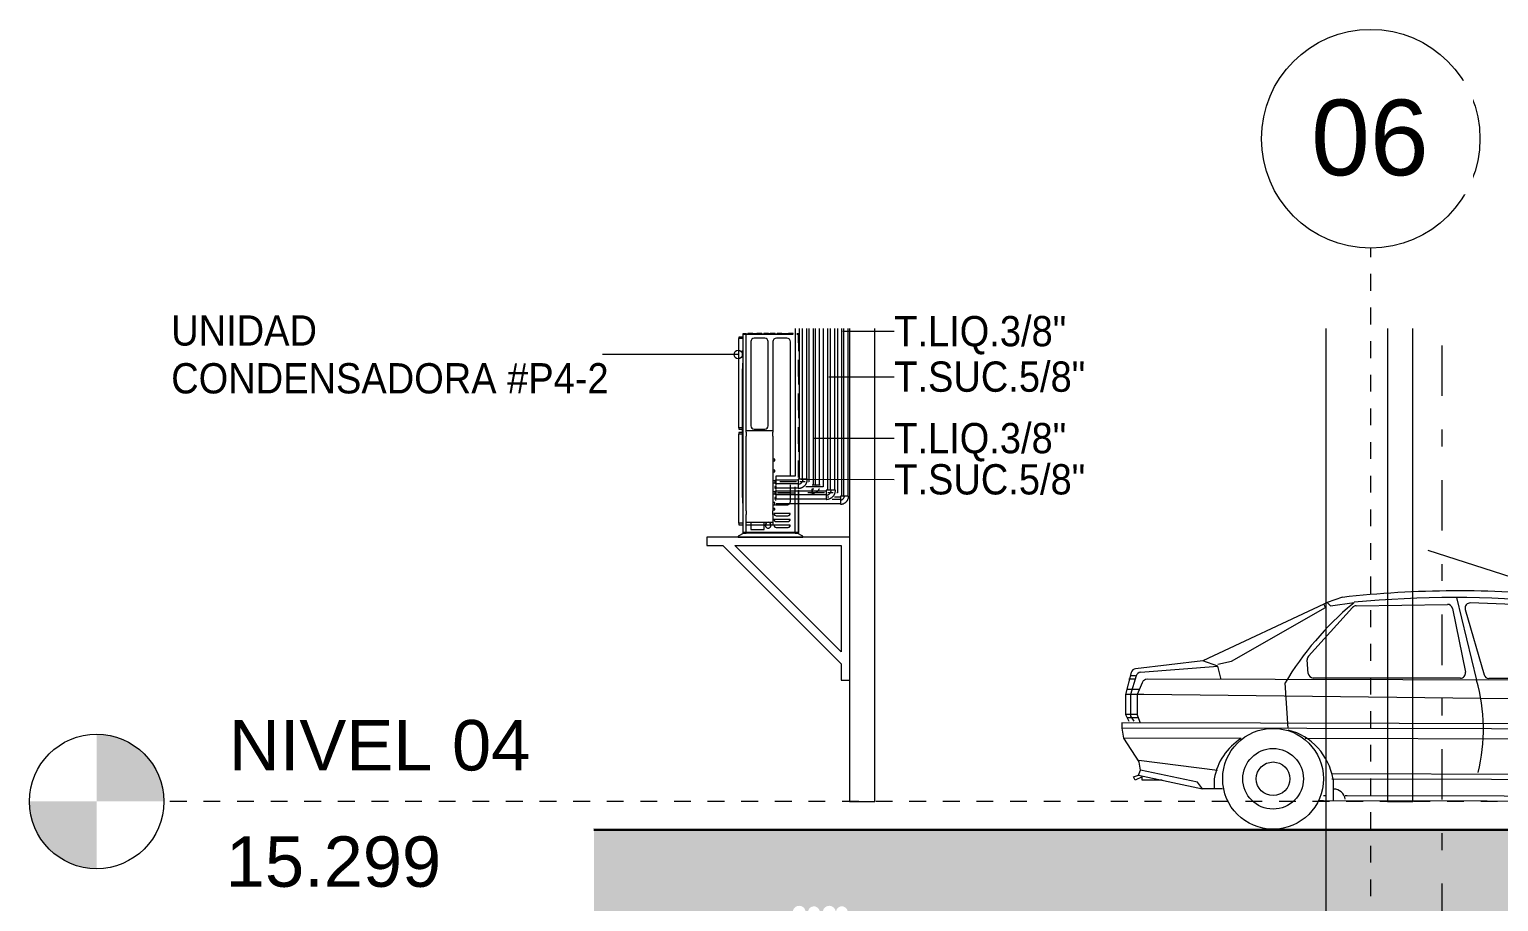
# Model space of a CAD drawing. Header units: metres. Extents: x 63 to 378, y -27 to 78.
# Drawn here: x 332.41 to 341.15, y 14.7 to 19.89 of the extents above; entities that cross this region are included whole.
import ezdxf

# ---------------------------------------------------------------- set-up
doc = ezdxf.new("R2010")
doc.units = ezdxf.units.M
for name, pattern in [('Centre', [0.03175, 0.00635, -0.004763, 0.015875, -0.004763]), ('Grid Line', [0.022225, 0.0127, -0.003175, 0.003175, -0.003175]), ('HIDDEN JT', [0.0016, 0.001, -0.0006]), ('IMPORT-CENTER _5_', [0.7, 0.3, -0.2, 0, -0.2])]:
    doc.linetypes.add(name, pattern=pattern)
for name, color, linetype, lineweight in [('A-DETL', 7, 'HIDDEN JT', 9), ('A-FLOR-LEVL', 7, 'Continuous', 9), ('A-GENM', 7, 'Continuous', 18), ('A-WALL', 7, 'Continuous', 9), ('M-EQPM', 7, 'Continuous', 18), ('M-EQPM-IDEN', 7, 'Continuous', 9), ('P-PIPE', 7, 'Continuous', 18), ('P-PIPE-IDEN', 7, 'Continuous', 9), ('S-GRID', 7, 'Continuous', 9), ('S-GRID-IDEN', 7, 'Continuous', 9)]:
    doc.layers.add(name, color=color, linetype=linetype, lineweight=lineweight)
for name, color, linetype, lineweight, true_color in [('AREA PARQUEO', 7, 'Continuous', 9, 0xcccccc), ('EJE-ESTRUCTURA', 7, 'IMPORT-CENTER _5_', 9, 0xcccccc), ('Estructura', 7, 'Continuous', 35, 0xff7fff), ('ET 3-SECRAMPA - 24 04 24_dwg', 7, 'Continuous', 9, 0x767676), ('F-1', 7, 'Continuous', 9, 0xcccccc), ('HACHTCOLUMNA', 7, 'Continuous', 9, 0x999999)]:
    doc.layers.add(name, color=color, linetype=linetype, lineweight=lineweight, true_color=true_color)
doc.styles.add('Arial_1', font='arial.ttf', dxfattribs={"height": 0.3})
doc.styles.add('Arial_2', font='arial.ttf', dxfattribs={"height": 0.45})
doc.styles.add('SansSerif', font='SANSS__.TTF', dxfattribs={"width": 0.9, "height": 0.18})

# ---------------------------------------------------------------- blocks, each defined once
blk = doc.blocks.new('PIE AMIGO - PIE AMIGO-V489-SEC 12')
at = {"layer": 'A-GENM', "color": 253, "true_color": 0xaaaaaa}
for p, q in [((8.8227, 16.8708), (7.9727, 16.8708)), ((7.9727, 16.8708), (7.9727, 16.8208)), ((7.9727, 16.8208), (8.0692, 16.8208)), ((8.0692, 16.8208), (8.7727, 16.1173)), ((8.7727, 16.188), (8.1399, 16.8208)), ((8.1399, 16.8208), (8.7727, 16.8208)), ((8.7727, 16.8208), (8.7727, 16.188)), ((8.7727, 16.1173), (8.7727, 16.0208)), ((8.7727, 16.0208), (8.8227, 16.0208))]:
    blk.add_line(p, q, dxfattribs=at)
blk = doc.blocks.new('Transition - Generic - REFRIGERACION SPLIT-2306440-SEC 12')
at = {"layer": 'P-PIPE', "color": 11, "true_color": 0xff8080}
for p, q in [((8.3814, 17.1731), (8.3782, 17.1715)), ((8.3782, 17.1715), (8.3782, 17.1667)), ((8.3782, 17.1667), (8.3782, 17.162)), ((8.3782, 17.162), (8.3814, 17.1604))]:
    blk.add_line(p, q, dxfattribs=at)
blk = doc.blocks.new('Transition - Generic - REFRIGERACION SPLIT-V491-SEC 12')
at = {"layer": 'P-PIPE', "color": 1, "true_color": 0xff0000}
for p, q in [((8.3829, 17.2087), (8.3782, 17.2071)), ((8.3782, 17.2071), (8.3782, 17.1992)), ((8.3782, 17.1992), (8.3782, 17.1913)), ((8.3782, 17.1913), (8.3829, 17.1897))]:
    blk.add_line(p, q, dxfattribs=at)
blk = doc.blocks.new('USA_FJM_ODU_UB2_5ROOM_Ver_1_1 _048- 4TR_-JXH48J-AJ048 - 47000 BTU_ 208-230V_ AJ048BXJ5CH_AA-V490-SEC 12')
at = {"layer": 'A-DETL'}
for p, q in [((8.5179, 18.0799), (8.5081, 18.0799)), ((8.5179, 18.0773), (8.5081, 18.0773)), ((8.5081, 18.0773), (8.5179, 18.0773)), ((8.5179, 18.0799), (8.5153, 18.0799)), ((8.5179, 18.0773), (8.5179, 18.0799)), ((8.5179, 17.2254), (8.5179, 18.0773)), ((8.5179, 18.0773), (8.5179, 17.2254)), ((8.5179, 17.2254), (8.5179, 18.0773)), ((8.1847, 17.9811), (8.1847, 17.981)), ((8.3782, 17.3338), (8.3782, 17.334)), ((8.3782, 17.3245), (8.3782, 17.3246)), ((8.3782, 17.2688), (8.3782, 17.269)), ((8.3782, 17.2595), (8.3782, 17.2596)), ((8.4706, 17.0823), (8.4706, 17.2341)), ((8.4988, 17.07), (8.4988, 17.2243)), ((8.4988, 17.07), (8.4988, 17.2243)), ((8.5179, 17.07), (8.5179, 17.1507)), ((8.5179, 17.1507), (8.5179, 17.07)), ((8.5179, 17.07), (8.5179, 17.1507)), ((8.3782, 17.0759), (8.3782, 17.0761)), ((8.3782, 17.0634), (8.3782, 17.0637)), ((8.3782, 17.0398), (8.3782, 17.0399)), ((8.3782, 17.0335), (8.3782, 17.0336))]:
    blk.add_line(p, q, dxfattribs=at)
blk.add_arc((8.4504, 17.0823), 0.0202, 322.31556, 0, dxfattribs=at)
at = {"layer": 'M-EQPM'}
for p, q in [((8.1877, 18.0606), (8.1637, 18.0606)), ((8.1637, 18.0606), (8.1637, 18.052)), ((8.1637, 17.521), (8.1637, 18.052)), ((8.1877, 18.052), (8.1637, 18.052)), ((8.1877, 18.0799), (8.1877, 18.0773)), ((8.1902, 18.0799), (8.1877, 18.0799)), ((8.2067, 18.0799), (8.1877, 18.0799)), ((8.1877, 18.0773), (8.1877, 16.8977)), ((8.2067, 18.0773), (8.1877, 18.0773)), ((8.1877, 18.0773), (8.1877, 16.8977)), ((8.1877, 18.0773), (8.2067, 18.0773)), ((8.1877, 18.0773), (8.1877, 16.8977)), ((8.2067, 18.0799), (8.4881, 18.0799)), ((8.2067, 17.5018), (8.2067, 18.0773)), ((8.4881, 18.0773), (8.2067, 18.0773)), ((8.2067, 18.0773), (8.4881, 18.0773)), ((8.2067, 17.5018), (8.2067, 18.0773)), ((8.2174, 18.0822), (8.2174, 18.0799)), ((8.218, 18.0822), (8.2174, 18.0822)), ((8.247, 18.0822), (8.2174, 18.0822)), ((8.2349, 18.0329), (8.2349, 17.5322)), ((8.247, 18.0822), (8.2702, 18.0822)), ((8.3185, 18.0531), (8.2551, 18.0531)), ((8.2998, 18.0822), (8.2702, 18.0822)), ((8.2998, 18.0822), (8.2993, 18.0822)), ((8.2998, 18.0799), (8.2998, 18.0822)), ((8.3119, 18.0822), (8.3119, 18.0799)), ((8.3125, 18.0822), (8.3119, 18.0822)), ((8.3401, 18.0822), (8.3119, 18.0822)), ((8.3388, 17.5322), (8.3388, 18.0329)), ((8.3401, 18.0822), (8.3512, 18.0822)), ((8.3794, 18.0822), (8.3512, 18.0822)), ((8.3668, 18.0329), (8.3668, 17.5016)), ((8.3794, 18.0822), (8.3789, 18.0822)), ((8.3794, 18.0799), (8.3794, 18.0822)), ((8.4503, 18.0531), (8.387, 18.0531)), ((8.3922, 18.0822), (8.3922, 18.0799)), ((8.3927, 18.0822), (8.3922, 18.0822)), ((8.4204, 18.0822), (8.3922, 18.0822)), ((8.4204, 18.0822), (8.459, 18.0822)), ((8.4874, 18.0822), (8.459, 18.0822)), ((8.4706, 17.2341), (8.4706, 18.0328)), ((8.4874, 18.0822), (8.4868, 18.0822)), ((8.4874, 18.0799), (8.4874, 18.0822)), ((8.1877, 17.9811), (8.1847, 17.9811)), ((8.1847, 17.9811), (8.1847, 17.9782)), ((8.1877, 17.9808), (8.1847, 17.9808)), ((8.1877, 17.9808), (8.1847, 17.9808)), ((8.1847, 17.9808), (8.1847, 17.9801)), ((8.1847, 17.9808), (8.1847, 17.9805)), ((8.1877, 17.9803), (8.1847, 17.9803)), ((8.1847, 17.9704), (8.1847, 17.9801)), ((8.1847, 17.9801), (8.1847, 17.9751)), ((8.1877, 17.9801), (8.1847, 17.9801)), ((8.1847, 17.9782), (8.1847, 17.9707)), ((8.1877, 17.9782), (8.1847, 17.9782)), ((8.1847, 17.9751), (8.1847, 17.9705)), ((8.1847, 17.9727), (8.1847, 17.974)), ((8.1847, 17.9705), (8.1847, 17.974)), ((8.1847, 17.9704), (8.1847, 17.9727)), ((8.1877, 17.9705), (8.1847, 17.9705)), ((8.1877, 17.9705), (8.1847, 17.9705)), ((8.1847, 17.9672), (8.1847, 17.9704)), ((8.1847, 17.9572), (8.1847, 17.9672)), ((8.1877, 17.9672), (8.1847, 17.9672)), ((8.1847, 17.956), (8.1847, 17.9574)), ((8.1847, 17.9501), (8.1847, 17.9572)), ((8.1847, 17.9572), (8.1847, 17.9509)), ((8.1847, 17.9572), (8.1847, 17.9509)), ((8.1847, 17.9509), (8.1847, 17.9493)), ((8.1877, 17.9509), (8.1847, 17.9509)), ((8.1847, 17.9503), (8.1847, 17.9495)), ((8.1847, 17.9503), (8.1847, 17.9495)), ((8.1877, 17.9501), (8.1847, 17.9501)), ((8.1847, 17.9495), (8.1877, 17.9495)), ((8.1847, 17.9495), (8.1877, 17.9495)), ((8.1847, 17.9493), (8.1877, 17.9493)), ((8.1877, 17.9042), (8.1851, 17.9042)), ((8.1851, 17.9042), (8.1851, 17.9035)), ((8.1851, 17.9042), (8.1851, 17.8705)), ((8.1851, 17.1071), (8.1851, 17.8705)), ((8.1637, 17.521), (8.1637, 17.5125)), ((8.1851, 17.521), (8.1637, 17.521)), ((8.1637, 17.5125), (8.1851, 17.5125)), ((8.1851, 17.4923), (8.1637, 17.4923)), ((8.1637, 17.4923), (8.1637, 17.4838)), ((8.2067, 17.4953), (8.2067, 17.5018)), ((8.3668, 17.5018), (8.2067, 17.5018)), ((8.2067, 17.4953), (8.2067, 17.47)), ((8.2551, 17.512), (8.3185, 17.512)), ((8.3668, 17.5018), (8.3668, 17.4953)), ((8.3668, 17.47), (8.3668, 17.4953)), ((8.1637, 16.9528), (8.1637, 17.4838)), ((8.1851, 17.4838), (8.1637, 17.4838)), ((8.2067, 17.0275), (8.2067, 17.47)), ((8.3668, 17.47), (8.3668, 17.0275)), ((8.3782, 17.334), (8.3668, 17.334)), ((8.3668, 17.3245), (8.3782, 17.3245)), ((8.3782, 17.3292), (8.3782, 17.334)), ((8.3782, 17.3245), (8.3782, 17.3292)), ((8.3782, 17.269), (8.3668, 17.269)), ((8.3668, 17.2595), (8.3782, 17.2595)), ((8.3782, 17.2642), (8.3782, 17.269)), ((8.3782, 17.2595), (8.3782, 17.2642)), ((8.3782, 17.2056), (8.3668, 17.2056)), ((8.3668, 17.1929), (8.3782, 17.1929)), ((8.3782, 17.1402), (8.3668, 17.1402)), ((8.1851, 17.1071), (8.1851, 17.0734)), ((8.1851, 17.0741), (8.1851, 17.0734)), ((8.1851, 17.0734), (8.1877, 17.0734)), ((8.3668, 17.1275), (8.3782, 17.1275)), ((8.3782, 17.0761), (8.3668, 17.0761)), ((8.3668, 17.0634), (8.3782, 17.0634)), ((8.3782, 17.0698), (8.3782, 17.0761)), ((8.3782, 17.0634), (8.3782, 17.0698)), ((8.387, 17.0621), (8.4504, 17.0621)), ((8.4988, 16.8977), (8.4988, 17.07)), ((8.4988, 16.8977), (8.4988, 17.07)), ((8.5179, 16.8977), (8.5179, 17.07)), ((8.5179, 17.07), (8.5179, 16.8977)), ((8.5179, 16.8977), (8.5179, 17.07)), ((8.2067, 17.0275), (8.2067, 17.0053)), ((8.2067, 16.9601), (8.2067, 17.0053)), ((8.3782, 17.0399), (8.3668, 17.0399)), ((8.3668, 17.0335), (8.3782, 17.0335)), ((8.3668, 17.0053), (8.3668, 17.0275)), ((8.3668, 17.0053), (8.3668, 16.9601)), ((8.4696, 17.0114), (8.373, 17.0114)), ((8.4696, 16.9764), (8.373, 16.9764)), ((8.3782, 17.0367), (8.3782, 17.0399)), ((8.3782, 17.0335), (8.3782, 17.0367)), ((8.3863, 16.9981), (8.4563, 16.9981)), ((8.3863, 16.9631), (8.4563, 16.9631)), ((8.1942, 16.8951), (8.1604, 16.8772)), ((8.1604, 16.8772), (8.1604, 16.8708)), ((8.1637, 16.9528), (8.1637, 16.9443)), ((8.1877, 16.9528), (8.1637, 16.9528)), ((8.1637, 16.9443), (8.1877, 16.9443)), ((8.1877, 16.8977), (8.2067, 16.8977)), ((8.1877, 16.8977), (8.1877, 16.8951)), ((8.2067, 16.8977), (8.1877, 16.8977)), ((8.1877, 16.8951), (8.2067, 16.8951)), ((8.1877, 16.8951), (8.1902, 16.8951)), ((8.2067, 16.9414), (8.2067, 16.9601)), ((8.2067, 16.9601), (8.3668, 16.9601)), ((8.2067, 16.8977), (8.2067, 16.9414)), ((8.2067, 16.8977), (8.2067, 16.9414)), ((8.3668, 16.9414), (8.2067, 16.9414)), ((8.2067, 16.8977), (8.4988, 16.8977)), ((8.4988, 16.8977), (8.2067, 16.8977)), ((8.4988, 16.8951), (8.2067, 16.8951)), ((8.2349, 16.9601), (8.2349, 16.9153)), ((8.2349, 16.9153), (8.315, 16.9153)), ((8.315, 16.9153), (8.315, 16.9601)), ((8.3668, 16.9601), (8.3668, 16.9414)), ((8.4696, 16.9414), (8.373, 16.9414)), ((8.3863, 16.9281), (8.4563, 16.9281)), ((8.4988, 16.8977), (8.5179, 16.8977)), ((8.5179, 16.8977), (8.4988, 16.8977)), ((8.4988, 16.8951), (8.5179, 16.8951)), ((8.5451, 16.8772), (8.5114, 16.8951)), ((8.5153, 16.8951), (8.5179, 16.8951)), ((8.5179, 16.8951), (8.5179, 16.8977)), ((8.5451, 16.8708), (8.5451, 16.8772)), ((8.1604, 16.8708), (8.5451, 16.8708))]:
    blk.add_line(p, q, dxfattribs=at)
for centre, radius, start, end in [((8.2551, 18.0329), 0.0202, 90, 180), ((8.3185, 18.0329), 0.0202, 0, 90), ((8.387, 18.0329), 0.0202, 90, 180), ((8.4503, 18.0328), 0.0204, 0, 90), ((8.2551, 17.5322), 0.0202, 180, 270), ((8.3185, 17.5322), 0.0202, 270, 0), ((8.387, 17.0823), 0.0202, 180, 198.64713), ((8.387, 17.0823), 0.0202, 243.34101, 270), ((8.4504, 17.0823), 0.0202, 270, 322.17465), ((8.3863, 17.0114), 0.0133, 179.99507, 270), ((8.3863, 16.9764), 0.0133, 179.99507, 270), ((8.3863, 17.0114), 0.0133, 192.85291, 244.2843), ((8.3863, 16.9764), 0.0133, 192.85291, 244.2843), ((8.4563, 17.0114), 0.0133, 270, 359.98823), ((8.4563, 17.0114), 0.0133, 270, 299.99608), ((8.4563, 16.9764), 0.0133, 270, 359.98823), ((8.4563, 16.9764), 0.0133, 284.99804, 344.9902), ((8.4563, 17.0114), 0.0133, 329.99216, 359.98823), ((8.338, 16.9414), 0.0173, 0, 180), ((8.338, 16.9414), 0.0173, 180, 0), ((8.338, 16.9414), 0.0173, 180, 220.29854), ((8.338, 16.9414), 0.0173, 255, 315), ((8.338, 16.9414), 0.0173, 330, 0), ((8.3863, 16.9414), 0.0133, 179.99507, 270), ((8.3863, 16.9414), 0.0133, 179.99507, 231.42646), ((8.3863, 16.9414), 0.0133, 237.26562, 257.14215), ((8.4563, 16.9414), 0.0133, 270, 359.98823), ((8.4563, 16.9414), 0.0133, 284.99804, 344.9902)]:
    blk.add_arc(centre, radius, start, end, dxfattribs=at)
blk = doc.blocks.new('ET 3-SECRAMPA - 24 04 24_dwg_R21-2120328-SEC 12')
at = {"layer": 'F-1', "color": 7, "true_color": 0xeeeeee}
for p, q in [((13.0754, 12.6215), (12.2659, 12.8833)), ((12.4353, 12.6029), (12.5543, 12.1126)), ((11.5533, 12.2544), (11.8165, 12.5446)), ((11.8382, 12.5544), (12.3803, 12.5626)), ((12.4102, 12.5385), (12.487, 12.1588)), ((12.4867, 12.533), (12.5981, 12.1442)), ((13.0151, 12.552), (12.5167, 12.5712)), ((13.3534, 12.2793), (13.0331, 12.5451)), ((13.2145, 12.2726), (13.0901, 12.1234)), ((13.2192, 12.2782), (13.1223, 12.1233)), ((13.1425, 12.1233), (13.2253, 12.257)), ((13.233, 12.2694), (13.2274, 12.2607)), ((13.3271, 12.09), (13.3833, 12.2665)), ((13.3704, 12.2756), (13.3546, 12.2809)), ((13.4304, 12.2155), (13.3967, 12.2434)), ((13.7046, 12.2601), (13.4946, 12.2506)), ((10.4991, 12.1574), (10.4641, 12.0272)), ((11.0343, 12.1159), (11.0144, 12.196)), ((11.5521, 12.1523), (11.5456, 12.2319)), ((13.4333, 12.2122), (13.4272, 12.2171)), ((13.4444, 12.1507), (13.4444, 12.1888)), ((10.5243, 12.117), (10.4843, 12.1171)), ((10.5243, 12.137), (10.4943, 12.1371)), ((13.2943, 12.111), (10.5928, 12.1169)), ((11.4336, 11.8251), (11.4142, 12.0951)), ((12.4575, 12.1228), (11.5819, 12.1247)), ((10.5441, 12.057), (10.4741, 12.0571)), ((10.5537, 11.857), (10.5338, 11.907)), ((14.6539, 11.9581), (14.6636, 11.8181)), ((10.5438, 11.887), (10.4738, 11.8871)), ((11.1535, 11.7657), (10.4535, 11.7672)), ((13.6835, 11.7602), (11.5335, 11.7648)), ((14.8435, 11.7577), (14.1935, 11.7591)), ((14.818, 11.6977), (14.2434, 11.699)), ((14.8201, 11.6582), (14.8334, 11.6977)), ((13.5131, 11.5505), (11.6931, 11.5545)), ((11.0429, 11.4659), (10.9929, 11.466)), ((14.3689, 11.4822), (14.563, 11.5083)), ((11.6528, 11.4246), (11.6428, 11.4246)), ((14.2928, 11.4389), (14.2328, 11.439)), ((14.3428, 11.4188), (14.3428, 11.4526))]:
    blk.add_line(p, q, dxfattribs=at)
at = {"layer": 'F-1', "color": 7, "true_color": 0xeeeeee, "flags": 128}
for points in [[(11.7553, 12.6044), (11.6653, 12.5746), (11.6852, 12.5545), (11.8253, 12.5742), (11.8152, 12.5642)], [(13.7645, 12.24), (13.1353, 12.5714), (13.0654, 12.6215)], [(11.6653, 12.5746), (11.6452, 12.5646), (10.9245, 12.2262), (10.5246, 12.1794)], [(11.0145, 12.206), (11.0945, 12.2258), (11.6552, 12.5446), (11.6452, 12.5646)], [(13.0332, 12.5703), (13.5145, 12.2205), (13.6145, 12.2303)], [(13.5345, 12.2205), (13.0852, 12.5515), (13.1353, 12.5714)], [(13.3042, 12.101), (13.3546, 12.2809), (13.3446, 12.2809), (13.2943, 12.121), (12.6269, 12.1225)], [(13.3893, 12.2566), (13.4244, 12.1507), (13.4143, 12.1208), (13.343, 12.0893)], [(13.7145, 12.2301), (13.7146, 12.2801), (13.7046, 12.2801), (13.7045, 12.2401)], [(10.5546, 12.1586), (11.0144, 12.196), (10.9245, 12.2262)], [(14.7301, 12.0428), (13.7745, 12.24), (13.6145, 12.2303), (13.7244, 12.1801), (14.6889, 12.0221)], [(13.8245, 12.2299), (13.7745, 12.2), (14.7241, 12.0479), (14.8136, 11.8177), (14.8037, 11.8478), (14.1337, 11.8492)], [(10.5659, 12.1004), (10.5642, 12.0969), (10.5341, 12.027), (10.5338, 11.907), (10.4638, 11.9072), (10.4837, 11.8671)], [(10.5284, 12.1376), (10.4941, 12.0271), (10.4938, 11.8971), (10.5137, 11.8671)], [(13.3097, 12.0956), (13.3042, 12.101), (13.2943, 12.121), (13.2843, 12.121)], [(14.704, 12.008), (13.5443, 12.1105), (13.3843, 12.1108)], [(14.754, 11.9779), (10.5741, 12.0269), (10.5341, 12.027), (10.4641, 12.0272), (10.4638, 11.9072)], [(14.714, 11.9924), (14.714, 11.9779), (14.7437, 11.8479)], [(13.7437, 11.85), (10.4437, 11.8572), (10.4436, 11.8272)], [(13.7436, 11.8201), (10.4436, 11.8272), (10.4535, 11.7672), (10.5432, 11.627)], [(14.1236, 11.8192), (14.8736, 11.8176), (14.8736, 11.7976), (14.8736, 11.7876)], [(14.8735, 11.7576), (14.8535, 11.7576), (14.8476, 11.7227)], [(10.683, 11.5167), (10.563, 11.5169), (10.563, 11.5369), (10.523, 11.517), (10.513, 11.5371), (10.543, 11.547), (10.5531, 11.577), (10.5432, 11.637), (11.0131, 11.576)], [(14.613, 11.5082), (14.743, 11.5079), (14.7728, 11.4178), (14.6128, 11.4182), (14.2928, 11.4189), (14.293, 11.5189), (14.6431, 11.5481), (14.7332, 11.6379), (14.7916, 11.6378)], [(14.7932, 11.6378), (14.7932, 11.6078), (14.743, 11.5079)], [(10.543, 11.547), (10.9229, 11.4662), (10.893, 11.5062), (10.5531, 11.577)], [(10.993, 11.526), (10.9929, 11.466), (10.9229, 11.4662)], [(11.693, 11.5245), (13.593, 11.5204), (13.5927, 11.3904), (11.6427, 11.3946), (11.6127, 11.3947)], [(11.7027, 11.3945), (11.7028, 11.4245), (11.703, 11.5245)], [(14.613, 11.5382), (14.613, 11.5082), (14.6128, 11.4182)], [(13.6528, 11.4202), (11.7828, 11.4243), (11.7728, 11.4243)]]:
    blk.add_lwpolyline(points, dxfattribs=at)
at = {"layer": 'F-1', "color": 7, "true_color": 0xeeeeee}
for centre, radius in [((11.343, 11.5253), 0.3), ((13.943, 11.5196), 0.3), ((11.343, 11.5253), 0.1803), ((13.943, 11.5196), 0.1803), ((11.343, 11.5253), 0.1), ((13.943, 11.5196), 0.1)]:
    blk.add_circle(centre, radius, dxfattribs=at)
for centre, radius, start, end in [((12.449, 6.3809), 6.262, 84.2596, 96.36008), ((12.421, 5.9746), 6.6283, 84.83007, 95.15763), ((12.9886, 11.1553), 1.8336, 129.7871, 149.16467), ((11.8387, 12.5244), 0.03, 90.86355, 137.78663), ((12.3808, 12.5326), 0.03, 11.43592, 90.86355), ((12.5155, 12.5412), 0.03, 87.79322, 195.98921), ((13.0139, 12.522), 0.03, 50.31612, 87.79322), ((13.0155, 12.5461), 0.03, 53.99365, 84.83007), ((13.0155, 12.5461), 0.03, 74.66121, 84.83007), ((11.5755, 12.2343), 0.03, 137.78663, 184.63943), ((13.2261, 12.2738), 0.00817, 323.24777, 147.70378), ((13.1998, 12.2728), 0.03, 328.2256, 336.32496), ((13.1998, 12.2728), 0.03, 16.16639, 17.00669), ((13.3608, 12.2472), 0.03, 18.31074, 71.44084), ((10.5281, 12.1496), 0.03, 96.66476, 164.94437), ((10.557, 12.1287), 0.03, 94.63943, 162.77306), ((12.4576, 12.1528), 0.03, 269.87579, 11.43592), ((13.4144, 12.1888), 0.03, 359.87579, 51.06395), ((12.3026, 11.87), 1.2616, 345.33043, 16.13135), ((10.5928, 12.0869), 0.03, 89.87579, 153.31074), ((11.582, 12.1547), 0.03, 184.63943, 269.87579), ((11.5179, 11.821), 1.0767, 346.11655, 15.71829), ((12.6269, 12.1525), 0.03, 195.98921, 269.87579), ((13.3309, 12.1167), 0.03, 224.87579, 293.83828), ((13.4144, 12.1508), 0.03, 269.87579, 359.87579), ((14.684, 11.9925), 0.03, 359.87579, 80.69525), ((13.943, 11.5196), 0.3912, 58.65739, 122.34698), ((11.3429, 11.4653), 0.3614, 9.33811, 75.45502), ((13.943, 11.5196), 0.35, 359.87579, 179.87579), ((13.943, 11.5196), 0.3662, 54.88377, 124.86781), ((11.3429, 11.4653), 0.3551, 122.22323, 170.14821), ((14.818, 11.7277), 0.03, 269.87579, 350.41347), ((14.8436, 11.7877), 0.03, 269.87579, 359.87579), ((14.7917, 11.6678), 0.03, 269.87579, 341.44084), ((11.7027, 11.3945), 0.07, 8.00589, 89.87579), ((14.3728, 11.4525), 0.03, 97.64096, 179.87579)]:
    blk.add_arc(centre, radius, start, end, dxfattribs=at)
blk = doc.blocks.new('ET 3-SECRAMPA - 24 04 24_dwg-2120318-SEC 12')
at = {"layer": 'HACHTCOLUMNA', "true_color": 0xf3f3f3}
h = blk.add_hatch(color=7, dxfattribs=at)
h.paths.add_polyline_path([(19.9011, 10.6221), (19.9011, 11.2221), (7.3011, 11.2221), (7.3011, 10.6221), (13.6011, 10.6221)])
h.paths.add_polyline_path([(8.4859, 14.6278), (8.4859, 14.6237), (8.4845, 14.624), (8.4857, 14.6283)])
h.paths.add_polyline_path([(8.6647, 14.6278), (8.6647, 14.6237), (8.6633, 14.624), (8.6646, 14.6283)])
h.paths.add_polyline_path([(19.9011, 14.5241), (19.9011, 15.1283), (7.3011, 15.1297), (7.3011, 14.5255), (8.4881, 14.5254), (8.4879, 14.624), (8.4854, 14.6312), (8.4844, 14.64), (8.4854, 14.6486), (8.4883, 14.6567), (8.4929, 14.664), (8.4991, 14.6702), (8.5068, 14.6749), (8.5144, 14.6776), (8.523, 14.6785), (8.5316, 14.6776), (8.5404, 14.6743), (8.547, 14.6701), (8.5531, 14.664), (8.5579, 14.6562), (8.5607, 14.6478), (8.5615, 14.64), (8.559, 14.627), (8.5579, 14.6237), (8.5579, 14.5254), (8.5787, 14.5254), (8.5787, 14.6269), (8.5775, 14.6272), (8.5757, 14.6335), (8.5751, 14.64), (8.5775, 14.6522), (8.5808, 14.6588), (8.586, 14.6652), (8.5884, 14.6677), (8.5951, 14.6719), (8.6072, 14.675), (8.6105, 14.6754), (8.6184, 14.6745), (8.63, 14.6692), (8.6357, 14.6645), (8.6381, 14.6621), (8.6435, 14.6522), (8.645, 14.6479), (8.6459, 14.64), (8.6448, 14.6318), (8.6422, 14.6269), (8.6422, 14.5254), (8.6669, 14.5254), (8.6668, 14.624), (8.6643, 14.6312), (8.6633, 14.64), (8.6643, 14.6486), (8.6671, 14.6567), (8.6717, 14.664), (8.6792, 14.671), (8.6857, 14.6749), (8.6933, 14.6776), (8.7019, 14.6785), (8.7104, 14.6776), (8.7193, 14.6743), (8.7284, 14.6676), (8.7321, 14.6639), (8.7368, 14.6562), (8.7395, 14.6478), (8.7404, 14.64), (8.7379, 14.627), (8.7368, 14.6237), (8.7368, 14.5254), (8.7451, 14.5254), (8.7451, 14.6269), (8.7439, 14.6272), (8.7421, 14.6335), (8.7415, 14.64), (8.7439, 14.6522), (8.7451, 14.6555), (8.7523, 14.6652), (8.7548, 14.6677), (8.7615, 14.6719), (8.769, 14.6745), (8.7777, 14.6753), (8.7847, 14.6745), (8.7924, 14.6717), (8.802, 14.6645), (8.8045, 14.6621), (8.8087, 14.6554), (8.8116, 14.6454), (8.8122, 14.64), (8.8108, 14.6306), (8.8086, 14.6269), (8.8086, 14.5254), (14.405, 14.5247), (14.405, 14.6051), (14.128, 14.6043), (14.118, 14.6001), (14.1074, 14.5987), (14.0933, 14.6015), (14.0853, 14.6053), (14.0797, 14.6082), (14.0278, 14.6077), (14.0188, 14.604), (14.0091, 14.6027), (13.9957, 14.6055), (13.9871, 14.6103), (13.9804, 14.6166), (13.9754, 14.6246), (13.9731, 14.6303), (13.9718, 14.64), (13.9746, 14.6534), (13.9794, 14.662), (13.9857, 14.6687), (13.9938, 14.6737), (13.9995, 14.676), (14.0091, 14.6773), (14.0219, 14.6747), (14.0316, 14.6717), (14.0815, 14.6717), (14.0899, 14.6771), (14.0986, 14.6813), (14.0986, 14.6844), (14.1161, 14.6844), (14.1161, 14.6801), (14.1212, 14.6785), (14.1291, 14.6749), (14.4236, 14.676), (14.4236, 14.6785), (14.4453, 14.6738), (14.4657, 14.6579), (14.4748, 14.6418), (14.4771, 14.6237), (14.4748, 14.6237), (14.4748, 14.5247), (14.5299, 14.5247), (14.5299, 14.5776), (14.5369, 14.5903), (14.6047, 14.5874), (14.6781, 14.5732), (14.736, 14.5544), (14.7416, 14.5501), (14.7443, 14.5449), (14.7443, 14.5247), (16.7511, 14.5244)])
h.paths.add_polyline_path([(8.5607, 14.6237), (8.5583, 14.624), (8.5608, 14.627), (8.5607, 14.6237)])
h.paths.add_polyline_path([(8.5135, 14.6065), (8.5135, 14.6076), (8.5106, 14.6073)])
h.paths.add_polyline_path([(8.6923, 14.6065), (8.6923, 14.6076), (8.6895, 14.6073)])
h.paths.add_polyline_path([(8.6041, 14.6089), (8.6038, 14.6101), (8.6038, 14.609)])
h.paths.add_polyline_path([(8.7705, 14.6089), (8.7701, 14.6101), (8.7701, 14.609)])
h.paths.add_polyline_path([(8.5406, 14.6099), (8.5461, 14.6138), (8.5445, 14.6138), (8.5408, 14.6101)])
h.paths.add_polyline_path([(8.7194, 14.6099), (8.725, 14.6138), (8.7234, 14.6138), (8.7196, 14.6101)])
h.paths.add_polyline_path([(8.793, 14.6128), (8.7988, 14.617), (8.7973, 14.617), (8.7935, 14.6133)])
h.paths.add_polyline_path([(8.6266, 14.6128), (8.6324, 14.617), (8.6309, 14.617), (8.6272, 14.6133)])
h.paths.add_polyline_path([(8.7395, 14.6237), (8.7371, 14.624), (8.7397, 14.6268), (8.7395, 14.6237)])
at = {"layer": 'AREA PARQUEO', "color": 7, "true_color": 0xeeeeee}
blk.add_line((11.6568, 18.1118), (11.6568, 9.7102), dxfattribs=at)
at = {"layer": 'EJE-ESTRUCTURA', "color": 7, "true_color": 0xeeeeee}
blk.add_line((12.3486, 9.7102), (12.3486, 18.1118), dxfattribs=at)
at = {"layer": 'Estructura', "color": 7, "true_color": 0xffd4ff}
blk.add_line((19.9011, 15.1283), (7.3011, 15.1297), dxfattribs=at)
blk.add_blockref('ET 3-SECRAMPA - 24 04 24_dwg_R21-2120328-SEC 12', (0, 3.9083))
blk = doc.blocks.new('Elbow - Welded - REFRIGERACION-V509-SEC 12')
at = {"layer": 'A-DETL', "color": 1, "true_color": 0xff0000, "flags": 128}
blk.add_lwpolyline([(8.6871, 17.1502), (8.6871, 17.15), (8.687, 17.1499), (8.687, 17.1498), (8.687, 17.1497), (8.687, 17.1495), (8.687, 17.1494), (8.6869, 17.1493), (8.6869, 17.1492), (8.6869, 17.1491), (8.6868, 17.1489), (8.6868, 17.1488), (8.6867, 17.1487), (8.6866, 17.1486), (8.6866, 17.1485), (8.6865, 17.1484), (8.6864, 17.1483), (8.6864, 17.1482), (8.6863, 17.1481), (8.6862, 17.148), (8.6861, 17.1479), (8.686, 17.1478), (8.6859, 17.1477), (8.6858, 17.1476), (8.6857, 17.1476), (8.6856, 17.1475), (8.6855, 17.1474), (8.6854, 17.1474), (8.6853, 17.1473), (8.6852, 17.1473), (8.685, 17.1472), (8.6849, 17.1472), (8.6848, 17.1471), (8.6847, 17.1471), (8.6845, 17.1471), (8.6844, 17.147), (8.6843, 17.147), (8.6842, 17.147), (8.684, 17.147), (8.6839, 17.147), (8.6839, 17.147)], dxfattribs=at)
at = {"layer": 'P-PIPE', "color": 1, "true_color": 0xff0000, "flags": 128}
for points in [[(8.6839, 17.1207), (8.6851, 17.1207), (8.6862, 17.1208), (8.6874, 17.1209), (8.6886, 17.1211), (8.6897, 17.1213), (8.6909, 17.1215), (8.692, 17.1219), (8.6932, 17.1222), (8.6943, 17.1226), (8.6954, 17.123), (8.6964, 17.1235), (8.6975, 17.124), (8.6985, 17.1246), (8.6995, 17.1252), (8.7005, 17.1258), (8.7015, 17.1265), (8.7024, 17.1273), (8.7033, 17.128), (8.7042, 17.1288), (8.705, 17.1296), (8.7058, 17.1305), (8.7066, 17.1314), (8.7073, 17.1323), (8.708, 17.1333), (8.7087, 17.1342), (8.7093, 17.1353), (8.7099, 17.1363), (8.7104, 17.1373), (8.7109, 17.1384), (8.7113, 17.1395), (8.7118, 17.1406), (8.7121, 17.1417), (8.7124, 17.1429), (8.7127, 17.144), (8.7129, 17.1452), (8.7131, 17.1463), (8.7132, 17.1475), (8.7133, 17.1487), (8.7134, 17.1499), (8.7134, 17.1502)], [(8.6871, 17.1502), (8.6871, 17.15), (8.687, 17.1499), (8.687, 17.1498), (8.687, 17.1497), (8.687, 17.1495), (8.687, 17.1494), (8.6869, 17.1493), (8.6869, 17.1492), (8.6869, 17.1491), (8.6868, 17.1489), (8.6868, 17.1488), (8.6867, 17.1487), (8.6866, 17.1486), (8.6866, 17.1485), (8.6865, 17.1484), (8.6864, 17.1483), (8.6864, 17.1482), (8.6863, 17.1481), (8.6862, 17.148), (8.6861, 17.1479), (8.686, 17.1478), (8.6859, 17.1477), (8.6858, 17.1476), (8.6857, 17.1476), (8.6856, 17.1475), (8.6855, 17.1474), (8.6854, 17.1474), (8.6853, 17.1473), (8.6852, 17.1473), (8.685, 17.1472), (8.6849, 17.1472), (8.6848, 17.1471), (8.6847, 17.1471), (8.6845, 17.1471), (8.6844, 17.147), (8.6843, 17.147), (8.6842, 17.147), (8.684, 17.147), (8.6839, 17.147)]]:
    blk.add_lwpolyline(points, dxfattribs=at)
blk = doc.blocks.new('Elbow - Welded - REFRIGERACION-2294622-SEC 12')
at = {"layer": 'A-DETL', "color": 11, "true_color": 0xff8080, "flags": 128}
blk.add_lwpolyline([(8.7719, 17.1149), (8.7719, 17.1148), (8.7719, 17.1146), (8.7719, 17.1145), (8.7718, 17.1144), (8.7718, 17.1142), (8.7718, 17.1141), (8.7718, 17.114), (8.7717, 17.1139), (8.7717, 17.1138), (8.7716, 17.1136), (8.7716, 17.1135), (8.7715, 17.1134), (8.7715, 17.1133), (8.7714, 17.1132), (8.7713, 17.1131), (8.7713, 17.113), (8.7712, 17.1129), (8.7711, 17.1128), (8.771, 17.1127), (8.7709, 17.1126), (8.7708, 17.1125), (8.7707, 17.1124), (8.7706, 17.1124), (8.7705, 17.1123), (8.7704, 17.1122), (8.7703, 17.1121), (8.7702, 17.1121), (8.7701, 17.112), (8.77, 17.112), (8.7699, 17.1119), (8.7697, 17.1119), (8.7696, 17.1118), (8.7695, 17.1118), (8.7694, 17.1118), (8.7692, 17.1117), (8.7691, 17.1117), (8.769, 17.1117), (8.7689, 17.1117), (8.7687, 17.1117), (8.7687, 17.1117)], dxfattribs=at)
at = {"layer": 'P-PIPE', "color": 11, "true_color": 0xff8080, "flags": 128}
for points in [[(8.7687, 17.0918), (8.7696, 17.0918), (8.7706, 17.0918), (8.7715, 17.0919), (8.7724, 17.0921), (8.7733, 17.0922), (8.7742, 17.0924), (8.7751, 17.0927), (8.776, 17.0929), (8.7769, 17.0932), (8.7777, 17.0936), (8.7786, 17.094), (8.7794, 17.0944), (8.7802, 17.0948), (8.781, 17.0953), (8.7818, 17.0958), (8.7825, 17.0963), (8.7832, 17.0969), (8.784, 17.0975), (8.7846, 17.0981), (8.7853, 17.0988), (8.7859, 17.0994), (8.7865, 17.1001), (8.7871, 17.1009), (8.7876, 17.1016), (8.7882, 17.1024), (8.7886, 17.1032), (8.7891, 17.104), (8.7895, 17.1048), (8.7899, 17.1056), (8.7903, 17.1065), (8.7906, 17.1074), (8.7909, 17.1082), (8.7911, 17.1091), (8.7913, 17.11), (8.7915, 17.1109), (8.7916, 17.1119), (8.7917, 17.1128), (8.7918, 17.1137), (8.7918, 17.1146), (8.7918, 17.1149)], [(8.7719, 17.1149), (8.7719, 17.1148), (8.7719, 17.1146), (8.7719, 17.1145), (8.7718, 17.1144), (8.7718, 17.1142), (8.7718, 17.1141), (8.7718, 17.114), (8.7717, 17.1139), (8.7717, 17.1138), (8.7716, 17.1136), (8.7716, 17.1135), (8.7715, 17.1134), (8.7715, 17.1133), (8.7714, 17.1132), (8.7713, 17.1131), (8.7713, 17.113), (8.7712, 17.1129), (8.7711, 17.1128), (8.771, 17.1127), (8.7709, 17.1126), (8.7708, 17.1125), (8.7707, 17.1124), (8.7706, 17.1124), (8.7705, 17.1123), (8.7704, 17.1122), (8.7703, 17.1121), (8.7702, 17.1121), (8.7701, 17.112), (8.77, 17.112), (8.7699, 17.1119), (8.7697, 17.1119), (8.7696, 17.1118), (8.7695, 17.1118), (8.7694, 17.1118), (8.7692, 17.1117), (8.7691, 17.1117), (8.769, 17.1117), (8.7689, 17.1117), (8.7687, 17.1117)]]:
    blk.add_lwpolyline(points, dxfattribs=at)
blk = doc.blocks.new('Elbow - Welded - REFRIGERACION-V494-SEC 12')
at = {"layer": 'A-DETL', "color": 11, "true_color": 0xff8080}
blk.add_line((8.5998, 17.1587), (8.5998, 17.1568), dxfattribs=at)
blk.add_line((8.5998, 17.1587), (8.5998, 17.1568), dxfattribs=at)
at = {"layer": 'A-DETL', "color": 11, "true_color": 0xff8080, "flags": 128}
for points in [[(8.5998, 17.1568), (8.6008, 17.1568), (8.6017, 17.1568), (8.6026, 17.1569), (8.6035, 17.1571), (8.6044, 17.1572), (8.6053, 17.1574), (8.6062, 17.1577), (8.6071, 17.1579), (8.608, 17.1583), (8.6088, 17.1586), (8.6092, 17.1588)], [(8.603, 17.1799), (8.603, 17.1798), (8.603, 17.1796), (8.603, 17.1795), (8.603, 17.1794), (8.603, 17.1793), (8.6029, 17.1791), (8.6029, 17.179), (8.6029, 17.1789), (8.6028, 17.1788)]]:
    blk.add_lwpolyline(points, dxfattribs=at)
at = {"layer": 'P-PIPE', "color": 11, "true_color": 0xff8080, "flags": 128}
for points in [[(8.603, 17.1799), (8.603, 17.1798), (8.603, 17.1796), (8.603, 17.1795), (8.603, 17.1794), (8.603, 17.1793), (8.6029, 17.1791), (8.6029, 17.179), (8.6029, 17.1789), (8.6028, 17.1788)], [(8.6229, 17.1788), (8.623, 17.1796), (8.623, 17.1799)]]:
    blk.add_lwpolyline(points, dxfattribs=at)
blk = doc.blocks.new('Grid - M_Grid Head - Circle-24584-SEC 12')
at = {"layer": 'S-GRID-IDEN'}
blk.add_circle((11.9237, 19.2396), 0.65, dxfattribs=at)
blk = doc.blocks.new('Level - M_Level Head - Circle-24867-SEC 12')
at = {"layer": 'A-FLOR-LEVL'}
h = blk.add_hatch(color=256, dxfattribs=at)
edge = h.paths.add_edge_path()
edge.add_line((4.3422, 11.4), (4.7422, 11.4))
edge.add_arc((4.3422, 11.4), 0.4, 0, 90)
edge.add_line((4.3422, 11.8), (4.3422, 11.4))
h = blk.add_hatch(color=256, dxfattribs=at)
edge = h.paths.add_edge_path()
edge.add_line((4.3422, 11), (4.3422, 11.4))
edge.add_line((4.3422, 11.4), (3.9422, 11.4))
edge.add_arc((4.3422, 11.4), 0.4, 180, 270)
blk.add_circle((4.3422, 11.4), 0.4, dxfattribs=at)

msp = doc.modelspace()

# ---------------------------------------------------------------- linework, layer by layer
at = {"layer": 'A-DETL', "color": 11, "true_color": 0xff8080}
for p, q in [((336.9754, 17.1985), (336.8615, 17.1985)), ((337.0268, 17.1985), (336.9952, 17.1985)), ((337.0684, 17.1796), (337.0684, 17.1799)), ((337.0684, 17.1604), (337.0684, 17.1606)), ((337.0684, 17.1588), (337.0684, 17.1314)), ((337.0684, 17.135), (337.0684, 17.1588)), ((336.8615, 17.135), (337.0684, 17.135)), ((337.1426, 17.1335), (336.8615, 17.1335)), ((337.168, 17.1081), (337.1604, 17.1081)), ((337.1941, 17.1335), (337.1624, 17.1335)), ((337.2373, 17.1146), (337.2373, 17.1149))]:
    msp.add_line(p, q, dxfattribs=at)
at = {"layer": 'A-DETL', "color": 1, "true_color": 0xff0000}
for p, q in [((336.9853, 17.2152), (336.9853, 17.2155)), ((336.9853, 17.1644), (336.9853, 17.1607)), ((336.9853, 17.1643), (336.9853, 17.1644)), ((337.1525, 17.1499), (337.1525, 17.1502))]:
    msp.add_line(p, q, dxfattribs=at)
at = {"layer": 'A-DETL', "color": 11, "true_color": 0xff8080, "flags": 128}
msp.add_lwpolyline([(337.0684, 17.1314), (337.0704, 17.1314), (337.0723, 17.1315), (337.0743, 17.1317), (337.0762, 17.132), (337.0781, 17.1323), (337.08, 17.1328), (337.0819, 17.1333), (337.0837, 17.1338), (337.0855, 17.1345), (337.0873, 17.1352), (337.0891, 17.136), (337.0908, 17.1369), (337.0926, 17.1378), (337.0942, 17.1388), (337.0958, 17.1398), (337.0974, 17.141), (337.099, 17.1422), (337.1004, 17.1434), (337.1019, 17.1447), (337.1032, 17.1461), (337.1046, 17.1475), (337.1058, 17.149), (337.107, 17.1505), (337.1082, 17.1521), (337.1093, 17.1537), (337.1103, 17.1553), (337.1112, 17.157), (337.1121, 17.1588)], dxfattribs=at)
at = {"layer": 'A-FLOR-LEVL', "linetype": 'Centre'}
msp.add_line((347.9468, 15.2988), (333.2108, 15.2988), dxfattribs=at)
at = {"layer": 'A-WALL', "color": 253, "true_color": 0xaaaaaa}
for p, q in [((337.2913, 18.1118), (337.2913, 15.2988)), ((337.4413, 15.2988), (337.4413, 18.1118)), ((340.4929, 18.1118), (340.4929, 15.2988)), ((340.6429, 15.2988), (340.6429, 18.1118)), ((337.2913, 15.2988), (337.4413, 15.2988)), ((340.4929, 15.2988), (340.6429, 15.2988))]:
    msp.add_line(p, q, dxfattribs=at)
at = {"layer": 'M-EQPM-IDEN'}
msp.add_line((336.6291, 17.9565), (335.8205, 17.9565), dxfattribs=at)
msp.add_circle((336.6291, 17.9565), 0.025, dxfattribs=at)
at = {"layer": 'P-PIPE', "color": 1, "true_color": 0xff0000}
for p, q in [((336.9667, 18.1118), (336.9667, 17.2341)), ((336.9921, 18.1118), (336.9921, 17.2155)), ((337.0112, 17.2155), (337.0112, 18.1118)), ((337.0366, 17.2155), (337.0366, 18.1118)), ((337.1339, 18.1118), (337.1339, 17.1688)), ((337.1593, 18.1118), (337.1593, 17.1502)), ((337.1783, 17.1502), (337.1783, 18.1118)), ((337.2037, 17.1502), (337.2037, 18.1118)), ((336.9667, 17.2341), (336.8516, 17.2341)), ((336.8516, 17.2341), (336.8516, 17.1786)), ((336.9853, 17.2087), (336.8516, 17.2087)), ((336.8516, 17.1897), (336.9853, 17.1897)), ((336.8516, 17.1745), (336.8516, 17.1585)), ((336.8516, 17.1643), (336.9853, 17.1643)), ((336.8516, 17.1545), (336.8516, 17.0989)), ((337.1525, 17.1434), (336.8516, 17.1434)), ((337.0402, 17.2155), (336.9853, 17.2155)), ((336.9853, 17.2152), (336.9853, 17.1644)), ((337.1339, 17.1688), (337.0303, 17.1688)), ((337.2074, 17.1502), (337.1525, 17.1502)), ((337.1525, 17.1498), (337.1525, 17.0953)), ((336.8516, 17.1243), (337.1525, 17.1243)), ((336.8516, 17.0989), (337.1525, 17.0989))]:
    msp.add_line(p, q, dxfattribs=at)
at = {"layer": 'P-PIPE', "color": 11, "true_color": 0xff8080}
for p, q in [((337.0498, 18.1118), (337.0498, 17.1985)), ((337.0752, 18.1118), (337.0752, 17.1799)), ((337.0879, 17.1799), (337.0879, 18.1118)), ((337.1133, 17.1799), (337.1133, 18.1118)), ((337.2187, 18.1118), (337.2187, 17.1335)), ((337.2441, 18.1118), (337.2441, 17.1149)), ((337.2568, 17.1149), (337.2568, 18.1118)), ((337.2822, 17.1149), (337.2822, 18.1118)), ((337.0498, 17.1985), (337.0479, 17.1985)), ((337.117, 17.1799), (337.0684, 17.1799)), ((337.0684, 17.1796), (337.0684, 17.1788)), ((336.85, 17.0956), (336.85, 17.0954)), ((336.85, 17.0891), (336.85, 17.0855)), ((336.8542, 17.07), (337.2373, 17.07)), ((337.1872, 17.0954), (337.2373, 17.0954)), ((337.2373, 17.1081), (337.2018, 17.1081)), ((337.2187, 17.1335), (337.2152, 17.1335)), ((337.2858, 17.1149), (337.2373, 17.1149)), ((337.2373, 17.1145), (337.2373, 17.0664))]:
    msp.add_line(p, q, dxfattribs=at)
at = {"layer": 'P-PIPE', "color": 1, "true_color": 0xff0000, "flags": 128}
for points in [[(336.9853, 17.1607), (336.9875, 17.1607), (336.9897, 17.1608), (336.9919, 17.1611), (336.9941, 17.1614), (336.9962, 17.1617), (336.9984, 17.1622), (337.0005, 17.1628), (337.0026, 17.1634), (337.0047, 17.1642), (337.0067, 17.165), (337.0087, 17.1659), (337.0107, 17.1669), (337.0126, 17.1679), (337.0145, 17.169), (337.0163, 17.1702), (337.0181, 17.1715), (337.0198, 17.1729), (337.0215, 17.1743), (337.0231, 17.1758), (337.0247, 17.1773), (337.0262, 17.1789), (337.0276, 17.1806), (337.029, 17.1823), (337.0303, 17.1841), (337.0315, 17.1859), (337.0326, 17.1877), (337.0337, 17.1897), (337.0347, 17.1916), (337.0356, 17.1936), (337.0365, 17.1956), (337.0372, 17.1977), (337.0379, 17.1998), (337.0385, 17.2019), (337.039, 17.204), (337.0394, 17.2062), (337.0397, 17.2084), (337.04, 17.2105), (337.0401, 17.2127), (337.0402, 17.2149), (337.0402, 17.2155)], [(337.1525, 17.0953), (337.1547, 17.0953), (337.1569, 17.0955), (337.1591, 17.0957), (337.1612, 17.096), (337.1634, 17.0964), (337.1655, 17.0969), (337.1677, 17.0974), (337.1697, 17.0981), (337.1718, 17.0988), (337.1739, 17.0996), (337.1759, 17.1005), (337.1778, 17.1015), (337.1798, 17.1026), (337.1816, 17.1037), (337.1835, 17.1049), (337.1853, 17.1062), (337.187, 17.1075), (337.1887, 17.1089), (337.1903, 17.1104), (337.1918, 17.1119), (337.1933, 17.1135), (337.1948, 17.1152), (337.1961, 17.1169), (337.1974, 17.1187), (337.1987, 17.1205), (337.1998, 17.1224), (337.2009, 17.1243), (337.2019, 17.1263), (337.2028, 17.1283), (337.2036, 17.1303), (337.2044, 17.1323), (337.2051, 17.1344), (337.2056, 17.1366), (337.2061, 17.1387), (337.2066, 17.1408), (337.2069, 17.143), (337.2071, 17.1452), (337.2073, 17.1474), (337.2074, 17.1496), (337.2074, 17.1502)]]:
    msp.add_lwpolyline(points, dxfattribs=at)
at = {"layer": 'P-PIPE', "color": 11, "true_color": 0xff8080, "flags": 128}
for points in [[(337.1169, 17.1788), (337.117, 17.1794), (337.117, 17.1799)], [(337.2373, 17.0664), (337.2393, 17.0664), (337.2412, 17.0665), (337.2431, 17.0667), (337.245, 17.067), (337.247, 17.0673), (337.2488, 17.0678), (337.2507, 17.0682), (337.2526, 17.0688), (337.2544, 17.0695), (337.2562, 17.0702), (337.258, 17.071), (337.2597, 17.0718), (337.2614, 17.0728), (337.2631, 17.0738), (337.2647, 17.0748), (337.2663, 17.076), (337.2678, 17.0772), (337.2693, 17.0784), (337.2707, 17.0797), (337.2721, 17.0811), (337.2734, 17.0825), (337.2747, 17.084), (337.2759, 17.0855), (337.2771, 17.0871), (337.2781, 17.0887), (337.2792, 17.0903), (337.2801, 17.092), (337.281, 17.0937), (337.2818, 17.0955), (337.2825, 17.0973), (337.2832, 17.0991), (337.2838, 17.101), (337.2843, 17.1028), (337.2848, 17.1047), (337.2851, 17.1066), (337.2854, 17.1086), (337.2856, 17.1105), (337.2858, 17.1124), (337.2858, 17.1144), (337.2858, 17.1149)]]:
    msp.add_lwpolyline(points, dxfattribs=at)
at = {"layer": 'P-PIPE', "color": 1, "true_color": 0xff0000}
for centre, end in [((336.9853, 17.2155), 0), ((336.9853, 17.2155), 315), ((337.1525, 17.1502), 0), ((337.1525, 17.1502), 315)]:
    msp.add_arc(centre, 0.00035, 270, end, dxfattribs=at)
at = {"layer": 'P-PIPE', "color": 11, "true_color": 0xff8080}
for centre in [(337.0684, 17.1799), (337.2373, 17.1149)]:
    msp.add_arc(centre, 0.000329, 270, 0, dxfattribs=at)
at = {"layer": 'P-PIPE-IDEN'}
for p, q in [((337.2505, 18.0945), (337.557, 18.0945)), ((337.1688, 17.824), (337.557, 17.824)), ((337.0816, 17.4584), (337.557, 17.4584)), ((337.0016, 17.2155), (337.557, 17.2134))]:
    msp.add_line(p, q, dxfattribs=at)
at = {"layer": 'S-GRID', "linetype": 'Grid Line'}
msp.add_line((340.3923, 10.3357), (340.3923, 18.5896), dxfattribs=at)

# ---------------------------------------------------------------- block references
at = {"layer": 'A-DETL'}
msp.add_blockref('USA_FJM_ODU_UB2_5ROOM_Ver_1_1 _048- 4TR_-JXH48J-AJ048 - 47000 BTU_ 208-230V_ AJ048BXJ5CH_AA-V490-SEC 12', (328.4686, 0), dxfattribs=at)
at = {"layer": 'A-DETL', "color": 1, "true_color": 0xff0000}
for p in [(328.3014, 0.0654), (328.4686, 0)]:
    msp.add_blockref('Elbow - Welded - REFRIGERACION-V509-SEC 12', p, dxfattribs=at)
at = {"layer": 'A-DETL', "color": 11, "true_color": 0xff8080}
for name in ['Elbow - Welded - REFRIGERACION-V494-SEC 12', 'Elbow - Welded - REFRIGERACION-2294622-SEC 12']:
    msp.add_blockref(name, (328.4686, 0), dxfattribs=at)
at = {"layer": 'A-FLOR-LEVL'}
msp.add_blockref('Level - M_Level Head - Circle-24867-SEC 12', (328.4686, 3.8988), dxfattribs=at)
at = {"layer": 'A-GENM', "color": 253, "true_color": 0xaaaaaa}
msp.add_blockref('PIE AMIGO - PIE AMIGO-V489-SEC 12', (328.4686, 0), dxfattribs=at)
at = {"layer": 'ET 3-SECRAMPA - 24 04 24_dwg', "color": 7, "true_color": 0xeeeeee}
msp.add_blockref('ET 3-SECRAMPA - 24 04 24_dwg-2120318-SEC 12', (328.4686, 0), dxfattribs=at)
at = {"layer": 'P-PIPE', "color": 1, "true_color": 0xff0000}
for p in [(328.4686, 0), (328.4686, -0.0654)]:
    msp.add_blockref('Transition - Generic - REFRIGERACION SPLIT-V491-SEC 12', p, dxfattribs=at)
at = {"layer": 'P-PIPE', "color": 11, "true_color": 0xff8080}
for p in [(328.4686, 0), (328.4686, -0.065)]:
    msp.add_blockref('Transition - Generic - REFRIGERACION SPLIT-2306440-SEC 12', p, dxfattribs=at)
at = {"layer": 'S-GRID-IDEN'}
msp.add_blockref('Grid - M_Grid Head - Circle-24584-SEC 12', (328.4686, 0), dxfattribs=at)

# ---------------------------------------------------------------- texts
at = {"layer": 'A-FLOR-LEVL', "insert": (333.5793, 15.0914), "char_height": 0.3, "width": 1.587341, "attachment_point": 1, "style": 'Arial_1', "bg_fill": 3, "box_fill_scale": 1.25, "bg_fill_color": 256, "bg_fill_true_color": 13158600, "bg_fill_transparency": 0}
msp.add_mtext('15.299', dxfattribs=at)
at = {"layer": 'M-EQPM-IDEN', "char_height": 0.18, "attachment_point": 1, "style": 'SansSerif'}
for s, insert, width in [('UNIDAD', (333.2546, 18.1895), 1.031772), ('CONDENSADORA #P4-2', (333.2546, 17.9051), 3.102531)]:
    msp.add_mtext(s, dxfattribs=dict(at, insert=insert, width=width))
at = {"layer": 'P-PIPE-IDEN', "char_height": 0.18, "attachment_point": 1, "style": 'SansSerif'}
for s, insert, width in [('T.LIQ.3/8"', (337.557, 18.1855), 1.212151), ('T.SUC.5/8"', (337.557, 17.915), 1.34924), ('T.LIQ.3/8"', (337.557, 17.5494), 1.212151), ('T.SUC.5/8"', (337.557, 17.3044), 1.34924)]:
    msp.add_mtext(s, dxfattribs=dict(at, insert=insert, width=width))

# ---------------------------------------------------------------- next in the draw order: texts
at = {"layer": 'A-FLOR-LEVL', "insert": (333.5981, 15.7832), "char_height": 0.3, "width": 2.212657, "attachment_point": 1, "style": 'Arial_1', "bg_fill": 3, "box_fill_scale": 1.25, "bg_fill_color": 256, "bg_fill_true_color": 13158600, "bg_fill_transparency": 0}
msp.add_mtext('NIVEL 04', dxfattribs=at)
at = {"layer": 'S-GRID-IDEN', "insert": (340.0381, 19.4721), "char_height": 0.45, "width": 0.849789, "attachment_point": 1, "style": 'Arial_2', "bg_fill": 3, "box_fill_scale": 1.25, "bg_fill_color": 256, "bg_fill_true_color": 13158600, "bg_fill_transparency": 0}
msp.add_mtext('06', dxfattribs=at)

doc.saveas('drawing.dxf')
